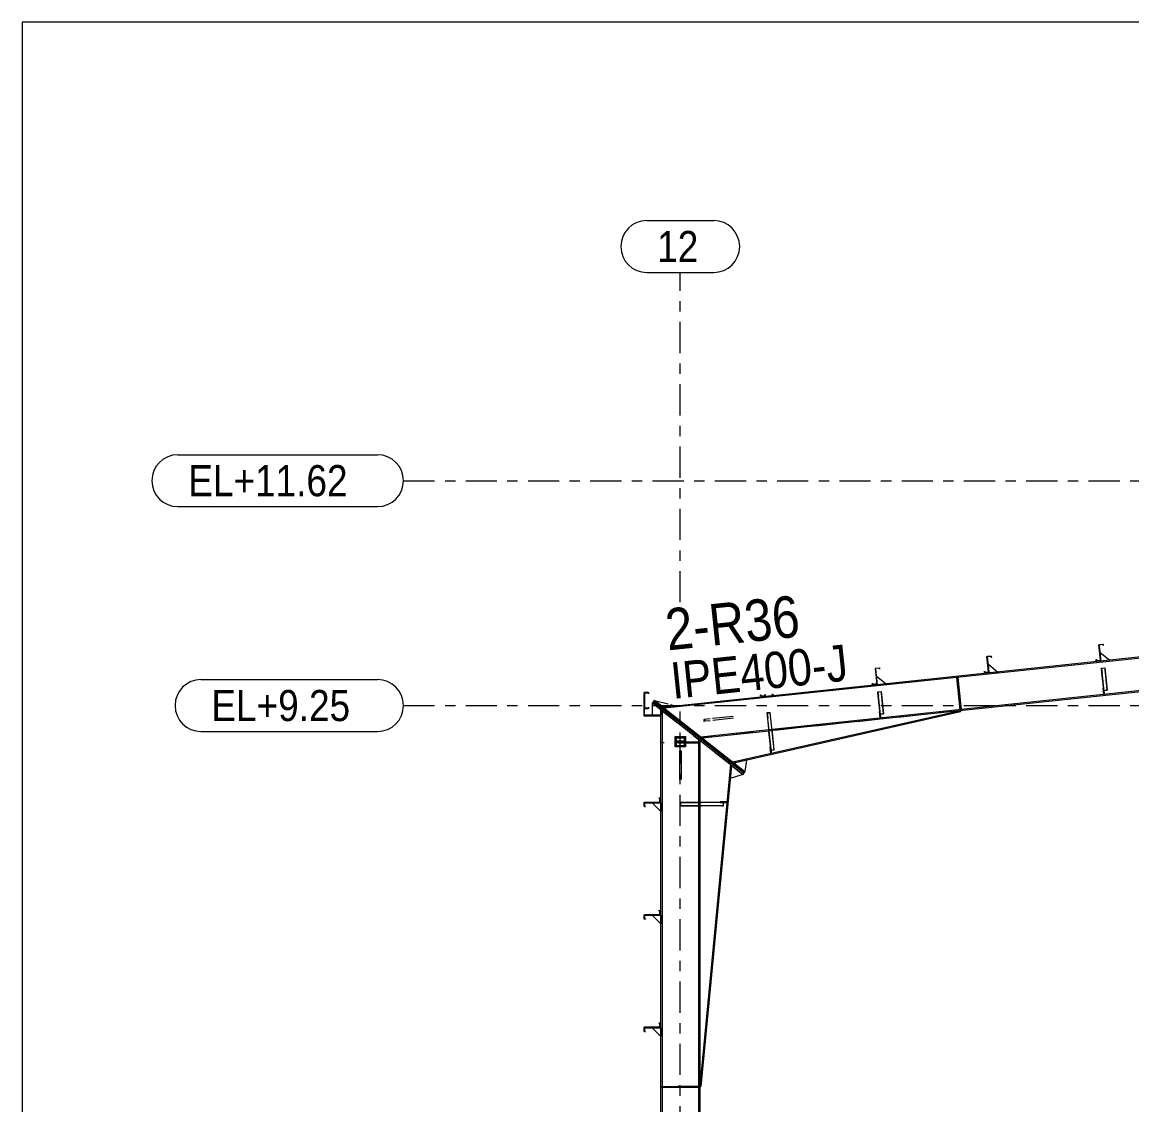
# Model space of a CAD drawing. Header units: millimetres. Extents: x -94 to 729, y -75 to 499.
# Drawn here: x -91.2 to 15.7, y 395 to 499.3 of the extents above; entities that cross this region are included whole.
import ezdxf

# ---------------------------------------------------------------- set-up
doc = ezdxf.new("R2010")
doc.units = ezdxf.units.MM
for name, pattern in [('XKITLINE00', [0]), ('XKITLINE02', [4, 2, -2]), ('XKITLINE03', [6, 3, -1, 1, -1])]:
    doc.linetypes.add(name, pattern=pattern)
for name, color, linetype, lineweight in [('DrawingSheet', 5, 'Continuous', 0), ('Part', 2, 'Continuous', 0), ('PartMark', 7, 'Continuous', 0), ('S-grid', 1, 'Continuous', 0)]:
    doc.layers.add(name, color=color, linetype=linetype, lineweight=lineweight)
doc.styles.add('ARIAL', font='ARIAL.TTF')

# ---------------------------------------------------------------- blocks, each defined once
blk = doc.blocks.new('*A395')
at = {"layer": 'Part'}
blk.add_hatch(color=3, dxfattribs=at).paths.add_polyline_path([(1.71, 438.19), (2.13, 438.24), (2.14, 438.11), (2.12, 438.11), (2.11, 438.22), (1.73, 438.18), (1.89, 436.68), (1.47, 436.64), (1.46, 436.77), (1.47, 436.77), (1.48, 436.66), (1.87, 436.7)], flags=17)
blk = doc.blocks.new('*A396')
at = {"layer": 'Part'}
blk.add_hatch(color=3, dxfattribs=at).paths.add_polyline_path([(1.71, 438.19), (2.13, 438.24), (2.14, 438.11), (2.12, 438.11), (2.11, 438.22), (1.73, 438.18), (1.89, 436.68), (1.47, 436.64), (1.46, 436.77), (1.47, 436.77), (1.48, 436.66), (1.87, 436.7)], flags=17)
blk = doc.blocks.new('*A397')
at = {"layer": 'Part'}
blk.add_hatch(color=3, dxfattribs=at).paths.add_polyline_path([(12.74, 437.06), (13.07, 437.09), (13.07, 437.07), (12.76, 437.04), (12.8, 436.64), (12.78, 436.64)], flags=17)
blk = doc.blocks.new('*A404')
at = {"layer": 'Part'}
blk.add_hatch(color=3, dxfattribs=at).paths.add_polyline_path([(-29.91, 402.87), (-29.91, 402.88), (-29.79, 402.88), (-29.79, 402.47), (-31.29, 402.47), (-31.29, 402.08), (-31.18, 402.08), (-31.18, 402.07), (-31.31, 402.07), (-31.31, 402.48), (-29.8, 402.48), (-29.8, 402.87)], flags=17)
blk = doc.blocks.new('*A405')
at = {"layer": 'Part'}
blk.add_hatch(color=3, dxfattribs=at).paths.add_polyline_path([(-29.91, 402.87), (-29.91, 402.88), (-29.79, 402.88), (-29.79, 402.47), (-31.29, 402.47), (-31.29, 402.08), (-31.18, 402.08), (-31.18, 402.07), (-31.31, 402.07), (-31.31, 402.48), (-29.8, 402.48), (-29.8, 402.87)], flags=17)
blk = doc.blocks.new('*A407')
at = {"layer": 'Part'}
blk.add_hatch(color=3, dxfattribs=at).paths.add_polyline_path([(-29.91, 413.7), (-29.91, 413.72), (-29.79, 413.72), (-29.79, 413.3), (-31.29, 413.3), (-31.29, 412.91), (-31.18, 412.91), (-31.18, 412.9), (-31.31, 412.9), (-31.31, 413.32), (-29.8, 413.32), (-29.8, 413.7)], flags=17)
blk = doc.blocks.new('*A408')
at = {"layer": 'Part'}
blk.add_hatch(color=3, dxfattribs=at).paths.add_polyline_path([(-31.31, 433.19), (-31.31, 434.71), (-30.89, 434.71), (-30.89, 434.58), (-30.9, 434.58), (-30.9, 434.69), (-31.29, 434.69), (-31.29, 433.21), (-30.9, 433.21), (-30.9, 433.32), (-30.89, 433.32), (-30.89, 433.19)], flags=17)
blk = doc.blocks.new('*A409')
at = {"layer": 'Part'}
blk.add_hatch(color=3, dxfattribs=at).paths.add_polyline_path([(-19.84, 435.92), (-19.42, 435.96), (-19.41, 435.84), (-19.42, 435.84), (-19.43, 435.95), (-19.82, 435.91), (-19.66, 434.41), (-20.08, 434.37), (-20.09, 434.49), (-20.07, 434.49), (-20.06, 434.39), (-19.68, 434.43)], flags=17)
blk = doc.blocks.new('*A410')
at = {"layer": 'Part'}
blk.add_hatch(color=3, dxfattribs=at).paths.add_polyline_path([(-19.84, 435.92), (-19.42, 435.96), (-19.41, 435.84), (-19.42, 435.84), (-19.43, 435.95), (-19.82, 435.91), (-19.66, 434.41), (-20.08, 434.37), (-20.09, 434.49), (-20.07, 434.49), (-20.06, 434.39), (-19.68, 434.43)], flags=17)
blk = doc.blocks.new('*A411')
at = {"layer": 'Part'}
blk.add_hatch(color=3, dxfattribs=at).paths.add_polyline_path([(-9.06, 437.06), (-8.65, 437.1), (-8.63, 436.97), (-8.65, 436.97), (-8.66, 437.08), (-9.05, 437.04), (-8.89, 435.55), (-9.3, 435.5), (-9.32, 435.63), (-9.3, 435.63), (-9.29, 435.52), (-8.9, 435.56)], flags=17)
blk = doc.blocks.new('*A412')
at = {"layer": 'Part'}
blk.add_hatch(color=3, dxfattribs=at).paths.add_polyline_path([(-9.06, 437.06), (-8.65, 437.1), (-8.63, 436.97), (-8.65, 436.97), (-8.66, 437.08), (-9.05, 437.04), (-8.89, 435.55), (-9.3, 435.5), (-9.32, 435.63), (-9.3, 435.63), (-9.29, 435.52), (-8.9, 435.56)], flags=17)
blk = doc.blocks.new('*A413')
at = {"layer": 'Part'}
blk.add_hatch(color=3, dxfattribs=at).paths.add_polyline_path([(-27.82, 423.8), (-27.82, 424.13), (-27.22, 424.13), (-27.22, 424.12), (-27.79, 424.12), (-27.79, 423.8)], flags=17)
blk = doc.blocks.new('*A414')
at = {"layer": 'Part'}
blk.add_hatch(color=3, dxfattribs=at).paths.add_polyline_path([(-19.49, 432.78), (-19.16, 432.81), (-19.15, 432.78), (-19.47, 432.75), (-19.41, 432.23), (-19.43, 432.23)], flags=17)
blk = doc.blocks.new('*A415')
at = {"layer": 'Part'}
blk.add_hatch(color=3, dxfattribs=at).paths.add_polyline_path([(-8.81, 434.79), (-8.48, 434.82), (-8.47, 434.8), (-8.79, 434.77), (-8.75, 434.37), (-8.76, 434.37)], flags=17)
blk = doc.blocks.new('*A416')
at = {"layer": 'Part'}
blk.add_hatch(color=3, dxfattribs=at).paths.add_polyline_path([(-29.91, 424.54), (-29.91, 424.55), (-29.79, 424.55), (-29.79, 424.13), (-31.29, 424.13), (-31.29, 423.75), (-31.18, 423.75), (-31.18, 423.73), (-31.31, 423.73), (-31.31, 424.15), (-29.8, 424.15), (-29.8, 424.54)], flags=17)
blk = doc.blocks.new('*A417')
at = {"layer": 'Part'}
blk.add_hatch(color=3, dxfattribs=at).paths.add_polyline_path([(-29.91, 424.54), (-29.91, 424.55), (-29.79, 424.55), (-29.79, 424.13), (-31.29, 424.13), (-31.29, 423.75), (-31.18, 423.75), (-31.18, 423.73), (-31.31, 423.73), (-31.31, 424.15), (-29.8, 424.15), (-29.8, 424.54)], flags=17)
blk = doc.blocks.new('*A418')
at = {"layer": 'Part'}
blk.add_hatch(color=3, dxfattribs=at).paths.add_polyline_path([(-29.91, 413.7), (-29.91, 413.72), (-29.79, 413.72), (-29.79, 413.3), (-31.29, 413.3), (-31.29, 412.91), (-31.18, 412.91), (-31.18, 412.9), (-31.31, 412.9), (-31.31, 413.32), (-29.8, 413.32), (-29.8, 413.7)], flags=17)
blk = doc.blocks.new('*A419')
at = {"layer": 'Part'}
blk.add_hatch(color=3, dxfattribs=at).paths.add_polyline_path([(12.49, 439.33), (12.9, 439.37), (12.91, 439.25), (12.9, 439.25), (12.89, 439.36), (12.5, 439.31), (12.66, 437.82), (12.24, 437.78), (12.23, 437.9), (12.25, 437.9), (12.26, 437.79), (12.64, 437.83)], flags=17)
blk = doc.blocks.new('*A420')
at = {"layer": 'Part'}
blk.add_hatch(color=3, dxfattribs=at).paths.add_polyline_path([(12.49, 439.33), (12.9, 439.37), (12.91, 439.25), (12.9, 439.25), (12.89, 439.36), (12.5, 439.31), (12.66, 437.82), (12.24, 437.78), (12.23, 437.9), (12.25, 437.9), (12.26, 437.79), (12.64, 437.83)], flags=17)
blk = doc.blocks.new('*A546')
at = {"layer": 'DrawingSheet', "color": 5, "linetype": 'XKITLINE00', "lineweight": 0}
for p, q in [((728.77, 499.3), (-91.23, 499.3)), ((-91.23, 499.3), (-91.23, -74.7))]:
    blk.add_line(p, q, dxfattribs=at)
blk = doc.blocks.new('*A1758')
at = {"layer": 'S-grid', "color": 1, "linetype": 'XKITLINE03', "lineweight": 0}
blk.add_line((-54.5, 455.13), (121.38, 455.13), dxfattribs=at)
at = {"layer": 'S-grid', "color": 3, "style": 'ARIAL', "width": 0.85}
blk.add_text('EL+11.62', height=3, dxfattribs=at).set_placement((-75.24, 453.63))
blk = doc.blocks.new('*A1759')
at = {"layer": 'S-grid', "color": 1, "linetype": 'XKITLINE03', "lineweight": 0}
blk.add_line((-54.5, 433.47), (464.66, 433.47), dxfattribs=at)
at = {"layer": 'S-grid', "color": 3, "style": 'ARIAL', "width": 0.85}
blk.add_text('EL+9.25', height=3, dxfattribs=at).set_placement((-73.01, 431.97))
blk = doc.blocks.new('*A1853')
at = {"layer": 'S-grid', "color": 1, "linetype": 'XKITLINE03', "lineweight": 0}
for p, q in [((-27.83, 443.42), (-27.83, 475.19)), ((-27.83, 337.88), (-27.83, 433.67))]:
    blk.add_line(p, q, dxfattribs=at)
at = {"layer": 'S-grid', "color": 3, "style": 'ARIAL', "width": 0.85}
blk.add_text('12', height=3, dxfattribs=at).set_placement((-30.06, 476.19))
blk = doc.blocks.new('*A1854')
at = {"layer": 'Part', "color": 2, "linetype": 'XKITLINE00', "lineweight": 0}
for p, q in [((1.71, 438.19), (2.13, 438.24)), ((1.87, 436.7), (1.71, 438.19)), ((2.11, 438.22), (1.73, 438.18)), ((1.73, 438.18), (1.89, 436.68)), ((2.12, 438.11), (2.11, 438.22)), ((2.14, 438.11), (2.12, 438.11)), ((2.13, 438.24), (2.14, 438.11)), ((1.47, 436.64), (1.46, 436.77)), ((1.46, 436.77), (1.47, 436.77)), ((1.47, 436.77), (1.48, 436.66)), ((1.89, 436.68), (1.47, 436.64)), ((1.48, 436.66), (1.87, 436.7))]:
    blk.add_line(p, q, dxfattribs=at)
blk = doc.blocks.new('*A1855')
at = {"layer": 'Part', "color": 2, "linetype": 'XKITLINE00', "lineweight": 0}
for p, q in [((1.71, 438.19), (2.13, 438.24)), ((1.87, 436.7), (1.71, 438.19)), ((2.11, 438.22), (1.73, 438.18)), ((1.73, 438.18), (1.89, 436.68)), ((2.12, 438.11), (2.11, 438.22)), ((2.14, 438.11), (2.12, 438.11)), ((2.13, 438.24), (2.14, 438.11)), ((1.47, 436.64), (1.46, 436.77)), ((1.46, 436.77), (1.47, 436.77)), ((1.47, 436.77), (1.48, 436.66)), ((1.89, 436.68), (1.47, 436.64)), ((1.48, 436.66), (1.87, 436.7))]:
    blk.add_line(p, q, dxfattribs=at)
blk = doc.blocks.new('*A1856')
at = {"layer": 'Part', "color": 2, "linetype": 'XKITLINE00', "lineweight": 0}
for p, q in [((69.62, 443.75), (-29.47, 433.29)), ((69.63, 443.64), (-29.35, 433.2)), ((69.96, 440.54), (67.21, 440.25)), ((69.97, 440.43), (67.22, 440.14)), ((66.87, 440.21), (-18.98, 431.16)), ((66.89, 440.11), (-18.97, 431.05)), ((-19.31, 431.12), (-25.84, 430.43)), ((-19.3, 431.01), (-25.72, 430.34))]:
    blk.add_line(p, q, dxfattribs=at)
at = {"layer": 'Part', "color": 7, "linetype": 'XKITLINE02', "lineweight": 0}
for p, q in [((69.62, 443.75), (69.97, 440.43)), ((67.21, 440.25), (66.87, 440.21)), ((67.22, 440.14), (66.89, 440.11)), ((-29.47, 433.29), (-25.72, 430.34)), ((-18.98, 431.16), (-19.31, 431.12)), ((-18.97, 431.05), (-19.3, 431.01))]:
    blk.add_line(p, q, dxfattribs=at)
blk = doc.blocks.new('*A1857')
at = {"layer": 'Part', "color": 2, "linetype": 'XKITLINE00', "lineweight": 0}
for p, q in [((-29.71, 358.43), (-29.71, 433.06)), ((-29.59, 432.96), (-29.59, 358.43)), ((-26.07, 430.19), (-26.07, 424.13)), ((-25.96, 430.1), (-25.96, 424.13)), ((-26.07, 423.8), (-26.07, 358.43)), ((-25.96, 423.8), (-25.96, 358.43))]:
    blk.add_line(p, q, dxfattribs=at)
at = {"layer": 'Part', "color": 7, "linetype": 'XKITLINE02', "lineweight": 0}
for p, q in [((-29.71, 433.06), (-25.96, 430.1)), ((-26.07, 424.13), (-26.07, 423.8)), ((-25.96, 424.13), (-25.96, 423.8)), ((-25.96, 358.43), (-29.71, 358.43))]:
    blk.add_line(p, q, dxfattribs=at)
blk = doc.blocks.new('*A1858')
at = {"layer": 'Part', "color": 2, "linetype": 'XKITLINE00', "lineweight": 0}
for p, q in [((-25.86, 430.02), (-25.96, 429.98)), ((-23.01, 427.78), (-25.96, 396.77)), ((-22.9, 427.69), (-25.84, 396.76)), ((-25.96, 396.77), (-25.84, 396.76))]:
    blk.add_line(p, q, dxfattribs=at)
at = {"layer": 'Part', "color": 7, "linetype": 'XKITLINE02', "lineweight": 0}
for p, q in [((-25.96, 429.98), (-25.86, 430.02)), ((-25.96, 396.77), (-25.96, 429.98)), ((-25.86, 430.02), (-25.86, 430.03)), ((-23.01, 427.78), (-25.86, 430.03)), ((-25.86, 430.03), (-25.86, 430.02)), ((-22.9, 427.69), (-25.86, 430.02))]:
    blk.add_line(p, q, dxfattribs=at)
blk = doc.blocks.new('*A1859')
at = {"layer": 'Part', "color": 7, "linetype": 'XKITLINE02', "lineweight": 0}
for p, q in [((-1.19, 436.17), (-1.11, 436.18)), ((-1.19, 436.17), (-0.87, 433.07)), ((-1.11, 436.18), (-0.78, 433.08)), ((-1.18, 436.04), (-1.1, 436.05)), ((-0.8, 433.2), (-0.88, 433.19)), ((-0.78, 433.08), (-0.87, 433.07))]:
    blk.add_line(p, q, dxfattribs=at)
blk = doc.blocks.new('*A1860')
at = {"layer": 'Part', "color": 7, "linetype": 'XKITLINE02', "lineweight": 0}
for p, q in [((-1.19, 436.17), (-1.11, 436.18)), ((-1.18, 436.04), (-1.1, 436.05)), ((-0.88, 433.19), (-0.8, 433.2)), ((-0.87, 433.07), (-0.78, 433.08))]:
    blk.add_line(p, q, dxfattribs=at)
at = {"layer": 'Part', "color": 2, "linetype": 'XKITLINE00', "lineweight": 0}
for p, q in [((-0.87, 433.07), (-1.19, 436.17)), ((-1.11, 436.18), (-0.78, 433.08))]:
    blk.add_line(p, q, dxfattribs=at)
blk = doc.blocks.new('*A1861')
at = {"layer": 'Part', "color": 2, "linetype": 'XKITLINE00', "lineweight": 0}
for p, q in [((12.74, 437.06), (13.07, 437.09)), ((12.78, 436.64), (12.74, 437.06)), ((13.07, 437.07), (12.76, 437.04)), ((12.76, 437.04), (12.8, 436.64)), ((12.8, 436.64), (12.78, 436.64)), ((12.78, 436.64), (12.97, 434.89)), ((13.01, 434.67), (12.8, 436.64)), ((13.07, 437.09), (13.3, 434.95)), ((12.98, 434.92), (13.3, 434.95)), ((12.99, 434.67), (13.01, 434.67))]:
    blk.add_line(p, q, dxfattribs=at)
at = {"layer": 'Part', "color": 7, "linetype": 'XKITLINE02', "lineweight": 0}
for p, q in [((12.96, 434.93), (13.3, 434.97)), ((12.97, 434.89), (12.99, 434.67))]:
    blk.add_line(p, q, dxfattribs=at)
blk = doc.blocks.new('*A1862')
at = {"layer": 'Part', "color": 7, "linetype": 'XKITLINE02', "lineweight": 0}
for p, q in [((12.99, 434.67), (12.74, 437.06)), ((13.01, 434.67), (12.76, 437.04)), ((13.3, 434.95), (13.07, 437.09)), ((12.96, 434.93), (13.3, 434.97)), ((12.98, 434.92), (13.3, 434.95)), ((12.99, 434.67), (13.01, 434.67))]:
    blk.add_line(p, q, dxfattribs=at)
blk = doc.blocks.new('*A1863')
at = {"layer": 'Part', "color": 7, "linetype": 'XKITLINE02', "lineweight": 0}
for p, q in [((12.9, 435.15), (12.96, 434.53)), ((12.94, 435.15), (12.9, 435.15)), ((13.01, 434.53), (12.94, 435.15)), ((12.95, 434.65), (12.99, 434.66)), ((12.96, 434.53), (13.01, 434.53))]:
    blk.add_line(p, q, dxfattribs=at)
blk = doc.blocks.new('*A1864')
at = {"layer": 'Part', "color": 2, "linetype": 'XKITLINE00', "lineweight": 0}
for p, q in [((12.55, 439.23), (12.51, 439.23)), ((12.71, 437.74), (12.55, 439.23)), ((12.66, 437.82), (12.67, 437.74))]:
    blk.add_line(p, q, dxfattribs=at)
at = {"layer": 'Part', "color": 7, "linetype": 'XKITLINE02', "lineweight": 0}
for p, q in [((12.51, 439.23), (12.66, 437.82)), ((12.67, 437.74), (12.71, 437.74))]:
    blk.add_line(p, q, dxfattribs=at)
blk = doc.blocks.new('*A1865')
at = {"layer": 'Part', "color": 2, "linetype": 'XKITLINE00', "lineweight": 0}
for p, q in [((12.96, 434.53), (12.9, 435.15)), ((12.9, 435.15), (12.94, 435.15)), ((12.97, 434.89), (13.01, 434.53))]:
    blk.add_line(p, q, dxfattribs=at)
at = {"layer": 'Part', "color": 7, "linetype": 'XKITLINE02', "lineweight": 0}
for p, q in [((12.94, 435.15), (12.97, 434.89)), ((12.95, 434.65), (12.99, 434.66)), ((13.01, 434.53), (12.96, 434.53))]:
    blk.add_line(p, q, dxfattribs=at)
blk = doc.blocks.new('*A1866')
at = {"layer": 'Part', "color": 2, "linetype": 'XKITLINE00', "lineweight": 0}
blk.add_line((12.62, 438.57), (13.54, 437.83), dxfattribs=at)
at = {"layer": 'Part', "color": 7, "linetype": 'XKITLINE02', "lineweight": 0}
for p, q in [((12.71, 437.74), (12.62, 438.57)), ((13.54, 437.83), (12.71, 437.74))]:
    blk.add_line(p, q, dxfattribs=at)
blk = doc.blocks.new('*A1907')
at = {"layer": 'Part', "color": 2, "linetype": 'XKITLINE00', "lineweight": 0}
for p, q in [((-31.31, 402.07), (-31.31, 402.48)), ((-31.31, 402.48), (-29.8, 402.48)), ((-31.18, 402.07), (-31.31, 402.07)), ((-29.79, 402.47), (-31.29, 402.47)), ((-31.29, 402.47), (-31.29, 402.08)), ((-31.29, 402.08), (-31.18, 402.08)), ((-31.18, 402.08), (-31.18, 402.07)), ((-29.91, 402.88), (-29.79, 402.88)), ((-29.91, 402.87), (-29.91, 402.88)), ((-29.8, 402.87), (-29.91, 402.87)), ((-29.8, 402.48), (-29.8, 402.87)), ((-29.79, 402.88), (-29.79, 402.47))]:
    blk.add_line(p, q, dxfattribs=at)
blk = doc.blocks.new('*A1908')
at = {"layer": 'Part', "color": 2, "linetype": 'XKITLINE00', "lineweight": 0}
for p, q in [((-31.31, 402.07), (-31.31, 402.48)), ((-31.31, 402.48), (-29.8, 402.48)), ((-31.18, 402.07), (-31.31, 402.07)), ((-29.79, 402.47), (-31.29, 402.47)), ((-31.29, 402.47), (-31.29, 402.08)), ((-31.29, 402.08), (-31.18, 402.08)), ((-31.18, 402.08), (-31.18, 402.07)), ((-29.91, 402.88), (-29.79, 402.88)), ((-29.91, 402.87), (-29.91, 402.88)), ((-29.8, 402.87), (-29.91, 402.87)), ((-29.8, 402.48), (-29.8, 402.87)), ((-29.79, 402.88), (-29.79, 402.47))]:
    blk.add_line(p, q, dxfattribs=at)
blk = doc.blocks.new('*A1909')
at = {"layer": 'Part', "color": 7, "linetype": 'XKITLINE02', "lineweight": 0}
for p, q in [((-26.07, 396.77), (-29.59, 396.77)), ((-29.59, 396.68), (-29.59, 396.77)), ((-26.07, 396.68), (-29.59, 396.68)), ((-29.46, 396.77), (-29.46, 396.68)), ((-26.2, 396.68), (-26.2, 396.77)), ((-26.07, 396.77), (-26.07, 396.68))]:
    blk.add_line(p, q, dxfattribs=at)
blk = doc.blocks.new('*A1910')
at = {"layer": 'Part', "color": 2, "linetype": 'XKITLINE00', "lineweight": 0}
for p, q in [((-29.59, 396.77), (-26.07, 396.77)), ((-26.07, 396.68), (-29.59, 396.68))]:
    blk.add_line(p, q, dxfattribs=at)
at = {"layer": 'Part', "color": 7, "linetype": 'XKITLINE02', "lineweight": 0}
for p, q in [((-29.59, 396.68), (-29.59, 396.77)), ((-29.46, 396.68), (-29.46, 396.77)), ((-26.2, 396.68), (-26.2, 396.77)), ((-26.07, 396.77), (-26.07, 396.68))]:
    blk.add_line(p, q, dxfattribs=at)
blk = doc.blocks.new('*A1911')
at = {"layer": 'Part', "color": 2, "linetype": 'XKITLINE00', "lineweight": 0}
for p, q in [((-31.21, 402.47), (-31.21, 402.43)), ((-31.21, 402.43), (-29.71, 402.43)), ((-29.71, 402.47), (-29.79, 402.47))]:
    blk.add_line(p, q, dxfattribs=at)
at = {"layer": 'Part', "color": 7, "linetype": 'XKITLINE02', "lineweight": 0}
for p, q in [((-29.79, 402.47), (-31.21, 402.47)), ((-29.71, 402.43), (-29.71, 402.47))]:
    blk.add_line(p, q, dxfattribs=at)
blk = doc.blocks.new('*A1916')
at = {"layer": 'Part', "color": 2, "linetype": 'XKITLINE00', "lineweight": 0}
blk.add_line((-29.71, 401.59), (-30.54, 402.43), dxfattribs=at)
at = {"layer": 'Part', "color": 7, "linetype": 'XKITLINE02', "lineweight": 0}
for p, q in [((-30.54, 402.43), (-29.71, 402.43)), ((-29.71, 402.43), (-29.71, 401.59))]:
    blk.add_line(p, q, dxfattribs=at)
blk = doc.blocks.new('*A1921')
at = {"layer": 'Part', "color": 2, "linetype": 'XKITLINE00', "lineweight": 0}
for p, q in [((-29.91, 413.72), (-29.79, 413.72)), ((-29.91, 413.7), (-29.91, 413.72)), ((-29.79, 413.72), (-29.79, 413.3)), ((-31.31, 412.9), (-31.31, 413.32)), ((-31.31, 413.32), (-29.8, 413.32)), ((-31.18, 412.9), (-31.31, 412.9)), ((-29.79, 413.3), (-31.29, 413.3)), ((-31.29, 413.3), (-31.29, 412.91)), ((-31.29, 412.91), (-31.18, 412.91)), ((-31.18, 412.91), (-31.18, 412.9)), ((-29.8, 413.7), (-29.91, 413.7)), ((-29.8, 413.32), (-29.8, 413.7))]:
    blk.add_line(p, q, dxfattribs=at)
blk = doc.blocks.new('*A1922')
at = {"layer": 'Part', "color": 2, "linetype": 'XKITLINE00', "lineweight": 0}
for p, q in [((-31.21, 413.3), (-31.21, 413.26)), ((-31.21, 413.26), (-29.71, 413.26)), ((-29.71, 413.3), (-29.79, 413.3))]:
    blk.add_line(p, q, dxfattribs=at)
at = {"layer": 'Part', "color": 7, "linetype": 'XKITLINE02', "lineweight": 0}
for p, q in [((-29.79, 413.3), (-31.21, 413.3)), ((-29.71, 413.26), (-29.71, 413.3))]:
    blk.add_line(p, q, dxfattribs=at)
blk = doc.blocks.new('*A1923')
at = {"layer": 'Part', "color": 2, "linetype": 'XKITLINE00', "lineweight": 0}
blk.add_line((-29.71, 412.43), (-30.54, 413.26), dxfattribs=at)
at = {"layer": 'Part', "color": 7, "linetype": 'XKITLINE02', "lineweight": 0}
for p, q in [((-30.54, 413.26), (-29.71, 413.26)), ((-29.71, 413.26), (-29.71, 412.43))]:
    blk.add_line(p, q, dxfattribs=at)
blk = doc.blocks.new('*A1924')
at = {"layer": 'Part', "color": 7, "linetype": 'XKITLINE02', "lineweight": 0}
for p, q in [((-31.31, 434.71), (-31.31, 433.19)), ((-30.89, 434.71), (-31.31, 434.71)), ((-31.29, 433.21), (-31.29, 434.69)), ((-31.29, 434.69), (-30.9, 434.69)), ((-30.9, 434.69), (-30.9, 434.58)), ((-30.9, 434.58), (-30.89, 434.58)), ((-30.89, 434.58), (-30.89, 434.71)), ((-31.31, 433.19), (-30.89, 433.19)), ((-30.9, 433.21), (-31.29, 433.21)), ((-30.89, 433.32), (-30.9, 433.32)), ((-30.9, 433.32), (-30.9, 433.21)), ((-30.89, 433.19), (-30.89, 433.32))]:
    blk.add_line(p, q, dxfattribs=at)
blk = doc.blocks.new('*A1925')
at = {"layer": 'Part', "color": 2, "linetype": 'XKITLINE00', "lineweight": 0}
for p, q in [((-31.31, 433.19), (-31.31, 434.71)), ((-31.31, 434.71), (-30.89, 434.71)), ((-30.9, 434.69), (-31.29, 434.69)), ((-31.29, 434.69), (-31.29, 433.21)), ((-30.9, 434.58), (-30.9, 434.69)), ((-30.89, 434.58), (-30.9, 434.58)), ((-30.89, 434.71), (-30.89, 434.58)), ((-30.89, 433.19), (-31.31, 433.19)), ((-31.29, 433.21), (-30.9, 433.21)), ((-30.9, 433.21), (-30.9, 433.32)), ((-30.9, 433.32), (-30.89, 433.32)), ((-30.89, 433.32), (-30.89, 433.19))]:
    blk.add_line(p, q, dxfattribs=at)
blk = doc.blocks.new('*A1926')
at = {"layer": 'Part', "color": 2, "linetype": 'XKITLINE00', "lineweight": 0}
for p, q in [((-29.71, 432.53), (-31.35, 432.53)), ((-31.35, 432.53), (-31.35, 432.48)), ((-31.35, 432.48), (-29.71, 432.48)), ((-29.71, 432.48), (-29.71, 432.53))]:
    blk.add_line(p, q, dxfattribs=at)
blk = doc.blocks.new('*A1927')
at = {"layer": 'Part', "color": 2, "linetype": 'XKITLINE00', "lineweight": 0}
for p, q in [((-31.31, 434.61), (-31.35, 434.61)), ((-31.35, 434.61), (-31.35, 432.53)), ((-31.31, 433.19), (-31.31, 432.53)), ((-31.31, 432.53), (-31.35, 432.53))]:
    blk.add_line(p, q, dxfattribs=at)
at = {"layer": 'Part', "color": 7, "linetype": 'XKITLINE02', "lineweight": 0}
blk.add_line((-31.31, 433.19), (-31.31, 434.61), dxfattribs=at)
blk = doc.blocks.new('*A1928')
at = {"layer": 'Part', "color": 2, "linetype": 'XKITLINE00', "lineweight": 0}
for p, q in [((-30.52, 432.53), (-30.52, 433.7)), ((-29.8, 433.13), (-29.71, 432.93))]:
    blk.add_line(p, q, dxfattribs=at)
at = {"layer": 'Part', "color": 7, "linetype": 'XKITLINE02', "lineweight": 0}
for p, q in [((-29.8, 433.13), (-30.52, 433.7)), ((-29.71, 432.53), (-30.52, 432.53)), ((-29.71, 432.93), (-29.71, 432.53))]:
    blk.add_line(p, q, dxfattribs=at)
blk = doc.blocks.new('*A1929')
at = {"layer": 'Part', "color": 2, "linetype": 'XKITLINE00', "lineweight": 0}
blk.add_line((-29.71, 423.26), (-30.54, 424.09), dxfattribs=at)
at = {"layer": 'Part', "color": 7, "linetype": 'XKITLINE02', "lineweight": 0}
for p, q in [((-30.54, 424.09), (-29.71, 424.09)), ((-29.71, 424.09), (-29.71, 423.26))]:
    blk.add_line(p, q, dxfattribs=at)
blk = doc.blocks.new('*A1930')
at = {"layer": 'Part', "color": 2, "linetype": 'XKITLINE00', "lineweight": 0}
for p, q in [((-31.21, 424.13), (-31.21, 424.09)), ((-31.21, 424.09), (-29.71, 424.09)), ((-29.71, 424.13), (-29.79, 424.13))]:
    blk.add_line(p, q, dxfattribs=at)
at = {"layer": 'Part', "color": 7, "linetype": 'XKITLINE02', "lineweight": 0}
for p, q in [((-29.79, 424.13), (-31.21, 424.13)), ((-29.71, 424.09), (-29.71, 424.13))]:
    blk.add_line(p, q, dxfattribs=at)
blk = doc.blocks.new('*A1931')
at = {"layer": 'Part', "color": 2, "linetype": 'XKITLINE00', "lineweight": 0}
for p, q in [((-30.31, 433.96), (-29, 433.62)), ((-29.34, 433.31), (-29.57, 433.37)), ((-28.78, 433.57), (-28.22, 433.43))]:
    blk.add_line(p, q, dxfattribs=at)
at = {"layer": 'Part', "color": 7, "linetype": 'XKITLINE02', "lineweight": 0}
for p, q in [((-29.57, 433.37), (-30.31, 433.96)), ((-28.22, 433.43), (-29.34, 433.31))]:
    blk.add_line(p, q, dxfattribs=at)
blk = doc.blocks.new('*A1932')
at = {"layer": 'Part', "color": 2, "linetype": 'XKITLINE00', "lineweight": 0}
for p, q in [((-25.58, 432.09), (-25.6, 432.03)), ((-25.6, 432.03), (-25.57, 431.97)), ((-25.54, 432.12), (-25.58, 432.09)), ((-25.57, 431.97), (-25.52, 431.95)), ((-24.96, 432.18), (-25.54, 432.12)), ((-25.49, 432.1), (-25.54, 432.12)), ((-24.95, 432.01), (-25.52, 431.95)), ((-25.52, 431.95), (-25.48, 431.98)), ((-25.46, 432.04), (-25.49, 432.1)), ((-25.48, 431.98), (-25.46, 432.04))]:
    blk.add_line(p, q, dxfattribs=at)
at = {"layer": 'Part', "color": 7, "linetype": 'XKITLINE02', "lineweight": 0}
for p, q in [((-22.74, 432.41), (-24.96, 432.18)), ((-22.72, 432.25), (-24.95, 432.01))]:
    blk.add_line(p, q, dxfattribs=at)
blk = doc.blocks.new('*A1933')
at = {"layer": 'Part', "color": 2, "linetype": 'XKITLINE00', "lineweight": 0}
for p, q in [((-20.09, 434.48), (-20.09, 434.49)), ((-20.09, 434.49), (-20.07, 434.49)), ((-20.08, 434.37), (-20.09, 434.48)), ((-19.66, 434.41), (-20.08, 434.37)), ((-20.07, 434.49), (-20.07, 434.49)), ((-20.07, 434.49), (-20.06, 434.39)), ((-20.06, 434.39), (-19.68, 434.43)), ((-19.68, 434.43), (-19.69, 434.53)), ((-19.67, 434.53), (-19.66, 434.41))]:
    blk.add_line(p, q, dxfattribs=at)
blk = doc.blocks.new('*A1934')
at = {"layer": 'Part', "color": 2, "linetype": 'XKITLINE00', "lineweight": 0}
for p, q in [((-20.09, 434.48), (-20.09, 434.49)), ((-20.09, 434.49), (-20.07, 434.49)), ((-20.08, 434.37), (-20.09, 434.48)), ((-19.66, 434.41), (-20.08, 434.37)), ((-20.07, 434.49), (-20.07, 434.49)), ((-20.07, 434.49), (-20.06, 434.39)), ((-20.06, 434.39), (-19.68, 434.43)), ((-19.68, 434.43), (-19.69, 434.53)), ((-19.67, 434.53), (-19.66, 434.41))]:
    blk.add_line(p, q, dxfattribs=at)
blk = doc.blocks.new('*A1935')
at = {"layer": 'Part', "color": 2, "linetype": 'XKITLINE00', "lineweight": 0}
for p, q in [((-9.06, 437.06), (-9.05, 437.06)), ((-9.05, 437.06), (-8.65, 437.1)), ((-8.66, 437.08), (-9.05, 437.04)), ((-9.05, 437.04), (-8.89, 435.55)), ((-8.65, 436.97), (-8.66, 437.08)), ((-8.65, 437.1), (-8.63, 436.97)), ((-8.63, 436.97), (-8.65, 436.97)), ((-9.31, 435.62), (-9.32, 435.63)), ((-9.32, 435.63), (-9.3, 435.63)), ((-9.3, 435.5), (-9.31, 435.62)), ((-9.3, 435.63), (-9.3, 435.62)), ((-9.3, 435.62), (-9.29, 435.52)), ((-8.89, 435.55), (-9.3, 435.5)), ((-9.29, 435.52), (-8.9, 435.56)), ((-8.9, 435.56), (-8.92, 435.66))]:
    blk.add_line(p, q, dxfattribs=at)
blk = doc.blocks.new('*A1936')
at = {"layer": 'Part', "color": 2, "linetype": 'XKITLINE00', "lineweight": 0}
for p, q in [((-9.06, 437.06), (-9.05, 437.06)), ((-9.05, 437.06), (-8.65, 437.1)), ((-8.66, 437.08), (-9.05, 437.04)), ((-9.05, 437.04), (-8.89, 435.55)), ((-8.65, 436.97), (-8.66, 437.08)), ((-8.65, 437.1), (-8.63, 436.97)), ((-8.63, 436.97), (-8.65, 436.97)), ((-9.31, 435.62), (-9.32, 435.63)), ((-9.32, 435.63), (-9.3, 435.63)), ((-9.3, 435.5), (-9.31, 435.62)), ((-9.3, 435.63), (-9.3, 435.62)), ((-9.3, 435.62), (-9.29, 435.52)), ((-8.89, 435.55), (-9.3, 435.5)), ((-9.29, 435.52), (-8.9, 435.56)), ((-8.9, 435.56), (-8.92, 435.66))]:
    blk.add_line(p, q, dxfattribs=at)
blk = doc.blocks.new('*A1937')
at = {"layer": 'Part', "color": 7, "linetype": 'XKITLINE02', "lineweight": 0}
for p, q in [((-27.41, 430.39), (-28.25, 430.39)), ((-28.25, 430.39), (-28.25, 429.56)), ((-28.21, 429.59), (-28.21, 430.36)), ((-28.21, 430.36), (-27.45, 430.36)), ((-27.45, 430.36), (-27.45, 429.59)), ((-27.41, 429.56), (-27.41, 430.39)), ((-28.25, 429.56), (-27.41, 429.56)), ((-27.45, 429.59), (-28.21, 429.59))]:
    blk.add_line(p, q, dxfattribs=at)
blk = doc.blocks.new('*A1938')
at = {"layer": 'Part', "color": 7, "linetype": 'XKITLINE02', "lineweight": 0}
for p, q in [((-0.86, 432.96), (-25.59, 430.35)), ((-25.62, 430.26), (-22.66, 427.93))]:
    blk.add_line(p, q, dxfattribs=at)
at = {"layer": 'Part', "color": 2, "linetype": 'XKITLINE00', "lineweight": 0}
for p, q in [((-0.86, 432.96), (-22.77, 428.02)), ((-0.86, 432.96), (-0.83, 432.85)), ((-0.83, 432.85), (-22.66, 427.93)), ((-25.59, 430.35), (-25.62, 430.26))]:
    blk.add_line(p, q, dxfattribs=at)
blk = doc.blocks.new('*A1939')
at = {"layer": 'Part', "color": 2, "linetype": 'XKITLINE00', "lineweight": 0}
for p, q in [((-27.82, 423.8), (-27.82, 424.13)), ((-23.79, 424.13), (-27.82, 424.13)), ((-23.66, 423.8), (-27.82, 423.8)), ((-23.49, 424.12), (-27.79, 424.12)), ((-27.79, 423.8), (-27.79, 424.12)), ((-27.22, 424.13), (-27.22, 424.12)), ((-23.66, 423.8), (-23.66, 424.12)), ((-23.49, 424.13), (-23.49, 424.12))]:
    blk.add_line(p, q, dxfattribs=at)
at = {"layer": 'Part', "color": 7, "linetype": 'XKITLINE02', "lineweight": 0}
for p, q in [((-23.79, 424.13), (-23.49, 424.13)), ((-23.67, 423.8), (-23.67, 424.13))]:
    blk.add_line(p, q, dxfattribs=at)
blk = doc.blocks.new('*A1940')
at = {"layer": 'Part', "color": 7, "linetype": 'XKITLINE02', "lineweight": 0}
for p, q in [((-23.49, 424.13), (-27.82, 424.13)), ((-27.82, 423.8), (-23.66, 423.8)), ((-27.79, 424.12), (-23.49, 424.12)), ((-23.67, 423.8), (-23.67, 424.13)), ((-23.66, 423.8), (-23.66, 424.12)), ((-23.49, 424.12), (-23.49, 424.13))]:
    blk.add_line(p, q, dxfattribs=at)
blk = doc.blocks.new('*A1941')
at = {"layer": 'Part', "color": 2, "linetype": 'XKITLINE00', "lineweight": 0}
for p, q in [((-30.42, 433.83), (-30.31, 433.96)), ((-21.71, 426.97), (-30.42, 433.83)), ((-30.31, 433.96), (-21.61, 427.1)), ((-21.61, 427.1), (-21.71, 426.97))]:
    blk.add_line(p, q, dxfattribs=at)
blk = doc.blocks.new('*A1942')
at = {"layer": 'Part', "color": 2, "linetype": 'XKITLINE00', "lineweight": 0}
for p, q in [((-30.52, 433.7), (-30.42, 433.83)), ((-21.81, 426.84), (-30.52, 433.7)), ((-30.42, 433.83), (-21.71, 426.97)), ((-21.71, 426.97), (-21.81, 426.84))]:
    blk.add_line(p, q, dxfattribs=at)
blk = doc.blocks.new('*A1943')
at = {"layer": 'Part', "color": 2, "linetype": 'XKITLINE00', "lineweight": 0}
for p, q in [((-19.16, 432.81), (-19.49, 432.78)), ((-19.49, 432.78), (-19.12, 429.27)), ((-19.47, 432.75), (-19.15, 432.78)), ((-19.47, 432.75), (-19.41, 432.23)), ((-19.41, 432.23), (-19.43, 432.23)), ((-19.07, 428.98), (-19.41, 432.23)), ((-18.78, 429.21), (-19.16, 432.81)), ((-19.09, 429.18), (-18.78, 429.21)), ((-19.09, 428.98), (-19.07, 428.98))]:
    blk.add_line(p, q, dxfattribs=at)
at = {"layer": 'Part', "color": 7, "linetype": 'XKITLINE02', "lineweight": 0}
for p, q in [((-19.12, 429.27), (-19.09, 428.98)), ((-19.11, 429.18), (-18.78, 429.22))]:
    blk.add_line(p, q, dxfattribs=at)
blk = doc.blocks.new('*A1944')
at = {"layer": 'Part', "color": 7, "linetype": 'XKITLINE02', "lineweight": 0}
for p, q in [((-19.09, 428.98), (-19.49, 432.78)), ((-19.07, 428.98), (-19.47, 432.75)), ((-18.78, 429.21), (-19.16, 432.81)), ((-19.11, 429.18), (-18.78, 429.22)), ((-19.09, 429.18), (-18.78, 429.21)), ((-19.09, 428.98), (-19.07, 428.98))]:
    blk.add_line(p, q, dxfattribs=at)
blk = doc.blocks.new('*A1945')
at = {"layer": 'Part', "color": 7, "linetype": 'XKITLINE02', "lineweight": 0}
for p, q in [((-19.18, 429.47), (-19.12, 428.85)), ((-19.14, 429.47), (-19.18, 429.47)), ((-19.07, 428.85), (-19.14, 429.47)), ((-19.13, 428.97), (-19.09, 428.97)), ((-19.12, 428.85), (-19.07, 428.85))]:
    blk.add_line(p, q, dxfattribs=at)
blk = doc.blocks.new('*A1946')
at = {"layer": 'Part', "color": 7, "linetype": 'XKITLINE02', "lineweight": 0}
for p, q in [((-19.67, 434.53), (-19.66, 434.41)), ((-19.65, 434.33), (-19.61, 434.33))]:
    blk.add_line(p, q, dxfattribs=at)
at = {"layer": 'Part', "color": 2, "linetype": 'XKITLINE00', "lineweight": 0}
for p, q in [((-19.66, 434.41), (-19.65, 434.33)), ((-19.61, 434.33), (-19.63, 434.53))]:
    blk.add_line(p, q, dxfattribs=at)
blk = doc.blocks.new('*A1947')
at = {"layer": 'Part', "color": 2, "linetype": 'XKITLINE00', "lineweight": 0}
for p, q in [((-19.12, 428.85), (-19.18, 429.47)), ((-19.18, 429.47), (-19.14, 429.47)), ((-19.12, 429.27), (-19.07, 428.85)), ((-19.07, 428.85), (-19.12, 428.85))]:
    blk.add_line(p, q, dxfattribs=at)
at = {"layer": 'Part', "color": 7, "linetype": 'XKITLINE02', "lineweight": 0}
for p, q in [((-19.14, 429.47), (-19.12, 429.27)), ((-19.13, 428.97), (-19.09, 428.97))]:
    blk.add_line(p, q, dxfattribs=at)
blk = doc.blocks.new('*A1948')
at = {"layer": 'Part', "color": 7, "linetype": 'XKITLINE02', "lineweight": 0}
for p, q in [((-19.61, 434.33), (-19.63, 434.53)), ((-18.78, 434.42), (-19.61, 434.33))]:
    blk.add_line(p, q, dxfattribs=at)
at = {"layer": 'Part', "color": 2, "linetype": 'XKITLINE00', "lineweight": 0}
blk.add_line((-19, 434.6), (-18.78, 434.42), dxfattribs=at)
blk = doc.blocks.new('*A1949')
at = {"layer": 'Part', "color": 7, "linetype": 'XKITLINE02', "lineweight": 0}
for p, q in [((-23.36, 424.18), (-23.98, 424.18)), ((-23.98, 424.18), (-23.98, 424.13)), ((-23.98, 424.13), (-23.36, 424.13)), ((-23.48, 424.13), (-23.48, 424.18)), ((-23.36, 424.13), (-23.36, 424.18))]:
    blk.add_line(p, q, dxfattribs=at)
blk = doc.blocks.new('*A1950')
at = {"layer": 'Part', "color": 2, "linetype": 'XKITLINE00', "lineweight": 0}
for p, q in [((-23.98, 424.18), (-23.98, 424.13)), ((-23.36, 424.18), (-23.98, 424.18)), ((-23.36, 424.13), (-23.79, 424.13)), ((-23.36, 424.18), (-23.36, 424.15))]:
    blk.add_line(p, q, dxfattribs=at)
at = {"layer": 'Part', "color": 7, "linetype": 'XKITLINE02', "lineweight": 0}
for p, q in [((-23.79, 424.13), (-23.98, 424.13)), ((-23.48, 424.13), (-23.48, 424.18)), ((-23.36, 424.15), (-23.36, 424.13)), ((-23.36, 424.13), (-23.36, 424.13)), ((-23.36, 424.13), (-23.36, 424.13))]:
    blk.add_line(p, q, dxfattribs=at)
blk = doc.blocks.new('*A1951')
at = {"layer": 'Part', "color": 7, "linetype": 'XKITLINE02', "lineweight": 0}
for p, q in [((-28.33, 430.48), (-27.33, 430.48)), ((-28.33, 429.48), (-28.33, 430.48)), ((-27.33, 430.48), (-27.33, 429.48)), ((-27.33, 429.48), (-28.33, 429.48))]:
    blk.add_line(p, q, dxfattribs=at)
blk = doc.blocks.new('*A1952')
at = {"layer": 'Part', "color": 7, "linetype": 'XKITLINE02', "lineweight": 0}
for p, q in [((-28.33, 430.02), (-28.33, 429.94)), ((-27.33, 430.02), (-28.33, 430.02)), ((-28.33, 429.94), (-27.33, 429.94)), ((-27.33, 429.94), (-27.33, 430.02))]:
    blk.add_line(p, q, dxfattribs=at)
blk = doc.blocks.new('*A1953')
at = {"layer": 'Part', "color": 7, "linetype": 'XKITLINE02', "lineweight": 0}
for p, q in [((-26.07, 429.94), (-29.59, 429.94)), ((-29.59, 429.85), (-29.59, 429.94)), ((-26.07, 429.85), (-29.59, 429.85)), ((-29.46, 429.94), (-29.46, 429.85)), ((-26.2, 429.85), (-26.2, 429.94)), ((-26.07, 429.94), (-26.07, 429.85))]:
    blk.add_line(p, q, dxfattribs=at)
blk = doc.blocks.new('*A1954')
at = {"layer": 'Part', "color": 2, "linetype": 'XKITLINE00', "lineweight": 0}
for p, q in [((-22.91, 427.57), (-22.8, 427.62)), ((-21.81, 426.84), (-23.02, 426.45))]:
    blk.add_line(p, q, dxfattribs=at)
at = {"layer": 'Part', "color": 7, "linetype": 'XKITLINE02', "lineweight": 0}
for p, q in [((-22.8, 427.62), (-21.81, 426.84)), ((-23.02, 426.45), (-22.91, 427.57))]:
    blk.add_line(p, q, dxfattribs=at)
blk = doc.blocks.new('*A1955')
at = {"layer": 'Part', "color": 2, "linetype": 'XKITLINE00', "lineweight": 0}
for p, q in [((-22.54, 427.96), (-22.57, 427.85)), ((-21.44, 428.2), (-21.61, 427.1))]:
    blk.add_line(p, q, dxfattribs=at)
at = {"layer": 'Part', "color": 7, "linetype": 'XKITLINE02', "lineweight": 0}
for p, q in [((-22.57, 427.85), (-21.61, 427.1)), ((-21.44, 428.2), (-22.54, 427.96))]:
    blk.add_line(p, q, dxfattribs=at)
blk = doc.blocks.new('*A1956')
at = {"layer": 'Part', "color": 2, "linetype": 'XKITLINE00', "lineweight": 0}
blk.add_line((-8.93, 436.3), (-8.01, 435.56), dxfattribs=at)
at = {"layer": 'Part', "color": 7, "linetype": 'XKITLINE02', "lineweight": 0}
for p, q in [((-8.84, 435.47), (-8.93, 436.3)), ((-8.01, 435.56), (-8.84, 435.47))]:
    blk.add_line(p, q, dxfattribs=at)
blk = doc.blocks.new('*A1957')
at = {"layer": 'Part', "color": 2, "linetype": 'XKITLINE00', "lineweight": 0}
for p, q in [((-8.58, 432.25), (-8.65, 432.88)), ((-8.65, 432.88), (-8.61, 432.88)), ((-8.58, 432.62), (-8.54, 432.26))]:
    blk.add_line(p, q, dxfattribs=at)
at = {"layer": 'Part', "color": 7, "linetype": 'XKITLINE02', "lineweight": 0}
for p, q in [((-8.61, 432.88), (-8.58, 432.62)), ((-8.6, 432.38), (-8.55, 432.38)), ((-8.54, 432.26), (-8.58, 432.25))]:
    blk.add_line(p, q, dxfattribs=at)
blk = doc.blocks.new('*A1958')
at = {"layer": 'Part', "color": 2, "linetype": 'XKITLINE00', "lineweight": 0}
for p, q in [((-9, 436.96), (-9.04, 436.96)), ((-8.84, 435.47), (-9, 436.96)), ((-8.89, 435.55), (-8.88, 435.47))]:
    blk.add_line(p, q, dxfattribs=at)
at = {"layer": 'Part', "color": 7, "linetype": 'XKITLINE02', "lineweight": 0}
for p, q in [((-9.04, 436.96), (-8.89, 435.55)), ((-8.88, 435.47), (-8.84, 435.47))]:
    blk.add_line(p, q, dxfattribs=at)
blk = doc.blocks.new('*A1959')
at = {"layer": 'Part', "color": 7, "linetype": 'XKITLINE02', "lineweight": 0}
for p, q in [((-8.65, 432.88), (-8.58, 432.25)), ((-8.61, 432.88), (-8.65, 432.88)), ((-8.54, 432.26), (-8.61, 432.88)), ((-8.6, 432.38), (-8.55, 432.38)), ((-8.58, 432.25), (-8.54, 432.26))]:
    blk.add_line(p, q, dxfattribs=at)
blk = doc.blocks.new('*A1960')
at = {"layer": 'Part', "color": 7, "linetype": 'XKITLINE02', "lineweight": 0}
for p, q in [((-8.56, 432.4), (-8.81, 434.79)), ((-8.54, 432.4), (-8.79, 434.77)), ((-8.25, 432.68), (-8.48, 434.82)), ((-8.58, 432.66), (-8.25, 432.69)), ((-8.57, 432.65), (-8.25, 432.68)), ((-8.56, 432.4), (-8.54, 432.4))]:
    blk.add_line(p, q, dxfattribs=at)
blk = doc.blocks.new('*A1961')
at = {"layer": 'Part', "color": 2, "linetype": 'XKITLINE00', "lineweight": 0}
for p, q in [((-8.81, 434.79), (-8.48, 434.82)), ((-8.76, 434.37), (-8.81, 434.79)), ((-8.47, 434.8), (-8.79, 434.77)), ((-8.79, 434.77), (-8.75, 434.37)), ((-8.75, 434.37), (-8.76, 434.37)), ((-8.76, 434.37), (-8.58, 432.62)), ((-8.54, 432.4), (-8.75, 434.37)), ((-8.48, 434.82), (-8.25, 432.68)), ((-8.57, 432.65), (-8.25, 432.68)), ((-8.56, 432.4), (-8.54, 432.4))]:
    blk.add_line(p, q, dxfattribs=at)
at = {"layer": 'Part', "color": 7, "linetype": 'XKITLINE02', "lineweight": 0}
for p, q in [((-8.58, 432.66), (-8.25, 432.69)), ((-8.58, 432.62), (-8.56, 432.4))]:
    blk.add_line(p, q, dxfattribs=at)
blk = doc.blocks.new('*A1962')
at = {"layer": 'S-grid', "color": 1, "linetype": 'XKITLINE00', "lineweight": 0}
for p, q in [((-74.01, 435.97), (-57, 435.97)), ((-74.01, 430.97), (-57, 430.97))]:
    blk.add_line(p, q, dxfattribs=at)
for centre, start, end in [((-74.01, 433.47), 90, 270), ((-57, 433.47), 270, 90)]:
    blk.add_arc(centre, 2.5, start, end, dxfattribs=at)
blk = doc.blocks.new('*A1963')
at = {"layer": 'S-grid', "color": 1, "linetype": 'XKITLINE00', "lineweight": 0}
for p, q in [((-76.24, 457.63), (-57, 457.63)), ((-76.24, 452.63), (-57, 452.63))]:
    blk.add_line(p, q, dxfattribs=at)
for centre, start, end in [((-76.24, 455.13), 90, 270), ((-57, 455.13), 270, 90)]:
    blk.add_arc(centre, 2.5, start, end, dxfattribs=at)
blk = doc.blocks.new('*A1964')
at = {"layer": 'Part', "color": 2, "linetype": 'XKITLINE00', "lineweight": 0}
for p, q in [((-27.89, 429.1), (-27.91, 429.06)), ((-27.91, 429.06), (-27.91, 428.35)), ((-27.91, 429.06), (-27.89, 429.02)), ((-27.83, 429.12), (-27.89, 429.1)), ((-27.89, 429.02), (-27.83, 429)), ((-27.77, 429.1), (-27.83, 429.12)), ((-27.83, 429), (-27.77, 429.02)), ((-27.75, 429.06), (-27.77, 429.1)), ((-27.77, 429.02), (-27.75, 429.06)), ((-27.75, 429.06), (-27.75, 428.35))]:
    blk.add_line(p, q, dxfattribs=at)
at = {"layer": 'Part', "color": 7, "linetype": 'XKITLINE02', "lineweight": 0}
for p, q in [((-27.91, 428.35), (-27.91, 425.01)), ((-27.75, 428.35), (-27.75, 425.01))]:
    blk.add_line(p, q, dxfattribs=at)
blk = doc.blocks.new('*A1965')
at = {"layer": 'Part', "color": 2, "linetype": 'XKITLINE00', "lineweight": 0}
for p, q in [((-29.91, 424.55), (-29.79, 424.55)), ((-29.91, 424.54), (-29.91, 424.55)), ((-29.8, 424.54), (-29.91, 424.54)), ((-29.8, 424.15), (-29.8, 424.54)), ((-29.79, 424.55), (-29.79, 424.13)), ((-31.31, 423.73), (-31.31, 424.15)), ((-31.31, 424.15), (-29.8, 424.15)), ((-31.18, 423.73), (-31.31, 423.73)), ((-29.79, 424.13), (-31.29, 424.13)), ((-31.29, 424.13), (-31.29, 423.75)), ((-31.29, 423.75), (-31.18, 423.75)), ((-31.18, 423.75), (-31.18, 423.73))]:
    blk.add_line(p, q, dxfattribs=at)
blk = doc.blocks.new('*A1966')
at = {"layer": 'Part', "color": 2, "linetype": 'XKITLINE00', "lineweight": 0}
for p, q in [((-29.91, 424.55), (-29.79, 424.55)), ((-29.91, 424.54), (-29.91, 424.55)), ((-29.8, 424.54), (-29.91, 424.54)), ((-29.8, 424.15), (-29.8, 424.54)), ((-29.79, 424.55), (-29.79, 424.13)), ((-31.31, 423.73), (-31.31, 424.15)), ((-31.31, 424.15), (-29.8, 424.15)), ((-31.18, 423.73), (-31.31, 423.73)), ((-29.79, 424.13), (-31.29, 424.13)), ((-31.29, 424.13), (-31.29, 423.75)), ((-31.29, 423.75), (-31.18, 423.75)), ((-31.18, 423.75), (-31.18, 423.73))]:
    blk.add_line(p, q, dxfattribs=at)
blk = doc.blocks.new('*A1967')
at = {"layer": 'Part', "color": 2, "linetype": 'XKITLINE00', "lineweight": 0}
for p, q in [((-29.91, 413.72), (-29.79, 413.72)), ((-29.91, 413.7), (-29.91, 413.72)), ((-29.79, 413.72), (-29.79, 413.3)), ((-31.31, 412.9), (-31.31, 413.32)), ((-31.31, 413.32), (-29.8, 413.32)), ((-31.18, 412.9), (-31.31, 412.9)), ((-29.79, 413.3), (-31.29, 413.3)), ((-31.29, 413.3), (-31.29, 412.91)), ((-31.29, 412.91), (-31.18, 412.91)), ((-31.18, 412.91), (-31.18, 412.9)), ((-29.8, 413.7), (-29.91, 413.7)), ((-29.8, 413.32), (-29.8, 413.7))]:
    blk.add_line(p, q, dxfattribs=at)
blk = doc.blocks.new('*A1968')
at = {"layer": 'S-grid', "color": 1, "linetype": 'XKITLINE00', "lineweight": 0}
for p, q in [((-31.06, 480.19), (-24.61, 480.19)), ((-31.06, 475.19), (-24.61, 475.19))]:
    blk.add_line(p, q, dxfattribs=at)
for centre, start, end in [((-31.06, 477.69), 90, 270), ((-24.61, 477.69), 270, 90)]:
    blk.add_arc(centre, 2.5, start, end, dxfattribs=at)
blk = doc.blocks.new('*A1973')
at = {"layer": 'Part', "color": 2, "linetype": 'XKITLINE00', "lineweight": 0}
for p, q in [((12.49, 439.33), (12.9, 439.37)), ((12.9, 439.37), (12.91, 439.25)), ((12.64, 437.83), (12.49, 439.33)), ((12.89, 439.36), (12.5, 439.31)), ((12.5, 439.31), (12.66, 437.82)), ((12.9, 439.25), (12.89, 439.36)), ((12.91, 439.25), (12.9, 439.25)), ((12.24, 437.78), (12.23, 437.9)), ((12.23, 437.9), (12.25, 437.9)), ((12.66, 437.82), (12.24, 437.78)), ((12.25, 437.9), (12.26, 437.79)), ((12.26, 437.79), (12.64, 437.83))]:
    blk.add_line(p, q, dxfattribs=at)
blk = doc.blocks.new('*A1974')
at = {"layer": 'Part', "color": 2, "linetype": 'XKITLINE00', "lineweight": 0}
for p, q in [((12.49, 439.33), (12.9, 439.37)), ((12.9, 439.37), (12.91, 439.25)), ((12.64, 437.83), (12.49, 439.33)), ((12.89, 439.36), (12.5, 439.31)), ((12.5, 439.31), (12.66, 437.82)), ((12.9, 439.25), (12.89, 439.36)), ((12.91, 439.25), (12.9, 439.25)), ((12.24, 437.78), (12.23, 437.9)), ((12.23, 437.9), (12.25, 437.9)), ((12.66, 437.82), (12.24, 437.78)), ((12.25, 437.9), (12.26, 437.79)), ((12.26, 437.79), (12.64, 437.83))]:
    blk.add_line(p, q, dxfattribs=at)
blk = doc.blocks.new('*A1987')
at = {"layer": 'Part', "color": 2, "linetype": 'XKITLINE00', "lineweight": 0}
blk.add_line((1.85, 437.44), (2.76, 436.69), dxfattribs=at)
at = {"layer": 'Part', "color": 7, "linetype": 'XKITLINE02', "lineweight": 0}
for p, q in [((1.94, 436.61), (1.85, 437.44)), ((2.76, 436.69), (1.94, 436.61))]:
    blk.add_line(p, q, dxfattribs=at)
blk = doc.blocks.new('*A1988')
at = {"layer": 'Part', "color": 2, "linetype": 'XKITLINE00', "lineweight": 0}
for p, q in [((1.78, 438.1), (1.74, 438.09)), ((1.94, 436.61), (1.78, 438.1)), ((1.89, 436.68), (1.89, 436.6))]:
    blk.add_line(p, q, dxfattribs=at)
at = {"layer": 'Part', "color": 7, "linetype": 'XKITLINE02', "lineweight": 0}
for p, q in [((1.74, 438.09), (1.89, 436.68)), ((1.89, 436.6), (1.94, 436.61))]:
    blk.add_line(p, q, dxfattribs=at)
blk = doc.blocks.new('*A2389')
at = {"layer": 'PartMark', "color": 3, "style": 'ARIAL', "width": 0.85}
blk.add_text('2-R36', height=4, rotation=6.0218, dxfattribs=at).set_placement((-29.04, 438.77))
at = {"layer": 'PartMark', "color": 7, "style": 'ARIAL', "width": 0.85}
blk.add_text('IPE400-J', height=3.5, rotation=6.0218, dxfattribs=at).set_placement((-28.55, 434.1))

msp = doc.modelspace()

# ---------------------------------------------------------------- block references
at = {"lineweight": 0}
for name in ['*A546', '*A1968', '*A1853', '*A1963', '*A1758', '*A1856', '*A2389', '*A419', '*A420', '*A1973', '*A1974', '*A1864', '*A1866', '*A395', '*A396', '*A1854', '*A1855', '*A1988', '*A1987', '*A411', '*A412', '*A1935', '*A1936', '*A1958', '*A1956', '*A1859', '*A1860', '*A397', '*A1861', '*A1862', '*A1962', '*A409', '*A410', '*A1863', '*A1865', '*A1759', '*A1927', '*A408', '*A1924', '*A1925', '*A1933', '*A1934', '*A1946', '*A1948', '*A415', '*A1960', '*A1961', '*A1942', '*A1928', '*A1941', '*A1931', '*A1857', '*A1938', '*A1926', '*A1932', '*A414', '*A1943', '*A1944', '*A1957', '*A1959', '*A1953', '*A1951', '*A1952', '*A1937', '*A1858', '*A1964', '*A1945', '*A1947', '*A1954', '*A1955', '*A416', '*A417', '*A1965', '*A1966', '*A1930', '*A1929', '*A413', '*A1939', '*A1940', '*A1949', '*A1950', '*A407', '*A418', '*A1921', '*A1967', '*A1922', '*A1923', '*A404', '*A405', '*A1907', '*A1908', '*A1911', '*A1916', '*A1909', '*A1910']:
    msp.add_blockref(name, (0, 0), dxfattribs=at)

doc.saveas('drawing.dxf')
